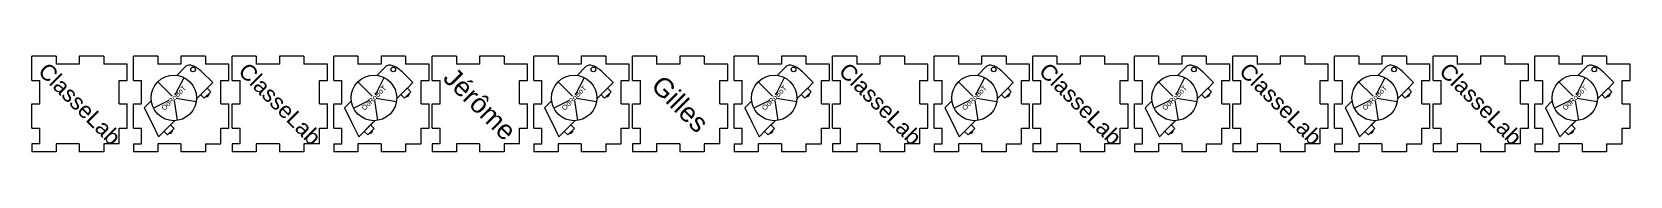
# Model space of a CAD drawing. Header units: millimetres. Extents: x 0 to 503, y 0 to 30.
import ezdxf

# ---------------------------------------------------------------- set-up
doc = ezdxf.new("R2010")
doc.units = ezdxf.units.MM
doc.layers.get('0').update_dxf_attribs({"lineweight": 25, "true_color": 0xffffff})
doc.layers.add('icon', color=3, linetype='Continuous', lineweight=9, true_color=0x00ff00)
doc.layers.add('text', color=4, linetype='Continuous', lineweight=25, true_color=0x00ffff)
doc.styles.add('textstyle0', font='')
doc.styles.add('textstyle1', font='')
doc.styles.add('textstyle10', font='')
doc.styles.add('textstyle11', font='')
doc.styles.add('textstyle12', font='')
doc.styles.add('textstyle13', font='')
doc.styles.add('textstyle14', font='')
doc.styles.add('textstyle15', font='')
doc.styles.add('textstyle2', font='')
doc.styles.add('textstyle3', font='')
doc.styles.add('textstyle4', font='')
doc.styles.add('textstyle5', font='')
doc.styles.add('textstyle6', font='')
doc.styles.add('textstyle7', font='')
doc.styles.add('textstyle8', font='')
doc.styles.add('textstyle9', font='')
doc.styles.get('textstyle0').set_extended_font_data('Arial')
doc.styles.get('textstyle1').set_extended_font_data('Arial')
doc.styles.get('textstyle10').set_extended_font_data('Arial')
doc.styles.get('textstyle11').set_extended_font_data('Arial')
doc.styles.get('textstyle12').set_extended_font_data('Arial')
doc.styles.get('textstyle13').set_extended_font_data('Arial')
doc.styles.get('textstyle14').set_extended_font_data('Arial')
doc.styles.get('textstyle15').set_extended_font_data('Arial')
doc.styles.get('textstyle2').set_extended_font_data('Arial')
doc.styles.get('textstyle3').set_extended_font_data('Arial')
doc.styles.get('textstyle4').set_extended_font_data('Arial')
doc.styles.get('textstyle5').set_extended_font_data('Arial')
doc.styles.get('textstyle6').set_extended_font_data('Arial')
doc.styles.get('textstyle7').set_extended_font_data('Arial')
doc.styles.get('textstyle8').set_extended_font_data('Arial')
doc.styles.get('textstyle9').set_extended_font_data('Arial')

msp = doc.modelspace()

# ---------------------------------------------------------------- linework, layer by layer
at = {"lineweight": 13}
for p, q in [((7.6, 30), (0, 30)), ((0, 22.4), (0, 30)), ((7.6, 30), (7.6, 27.5)), ((14.9, 27.5), (7.6, 27.5)), ((22.6, 30), (14.9, 30)), ((14.9, 30), (14.9, 27.5)), ((22.6, 30), (22.6, 27.5)), ((30, 27.5), (22.6, 27.5)), ((30, 22.4), (30, 27.5)), ((39.6, 30), (32, 30)), ((32, 22.4), (32, 30)), ((39.6, 30), (39.6, 27.5)), ((46.9, 27.5), (39.6, 27.5)), ((54.6, 30), (46.9, 30)), ((46.9, 30), (46.9, 27.5)), ((54.6, 30), (54.6, 27.5)), ((62, 27.5), (54.6, 27.5)), ((62, 22.4), (62, 27.5)), ((70.6, 30), (63, 30)), ((63, 22.4), (63, 30)), ((70.6, 30), (70.6, 27.5)), ((77.9, 27.5), (70.6, 27.5)), ((85.6, 30), (77.9, 30)), ((77.9, 30), (77.9, 27.5)), ((85.6, 30), (85.6, 27.5)), ((93, 27.5), (85.6, 27.5)), ((93, 22.4), (93, 27.5)), ((102.6, 30), (95, 30)), ((95, 22.4), (95, 30)), ((102.6, 30), (102.6, 27.5)), ((109.9, 27.5), (102.6, 27.5)), ((117.6, 30), (109.9, 30)), ((109.9, 30), (109.9, 27.5)), ((117.6, 30), (117.6, 27.5)), ((125, 27.5), (117.6, 27.5)), ((125, 22.4), (125, 27.5)), ((133.6, 30), (126, 30)), ((126, 22.4), (126, 30)), ((133.6, 30), (133.6, 27.5)), ((140.9, 27.5), (133.6, 27.5)), ((148.6, 30), (140.9, 30)), ((140.9, 30), (140.9, 27.5)), ((148.6, 30), (148.6, 27.5)), ((156, 27.5), (148.6, 27.5)), ((156, 22.4), (156, 27.5)), ((165.6, 30), (158, 30)), ((158, 22.4), (158, 30)), ((165.6, 30), (165.6, 27.5)), ((172.9, 27.5), (165.6, 27.5)), ((180.6, 30), (172.9, 30)), ((172.9, 30), (172.9, 27.5)), ((180.6, 30), (180.6, 27.5)), ((188, 27.5), (180.6, 27.5)), ((188, 22.4), (188, 27.5)), ((196.6, 30), (189, 30)), ((189, 22.4), (189, 30)), ((196.6, 30), (196.6, 27.5)), ((203.9, 27.5), (196.6, 27.5)), ((211.6, 30), (203.9, 30)), ((203.9, 30), (203.9, 27.5)), ((211.6, 30), (211.6, 27.5)), ((219, 27.5), (211.6, 27.5)), ((219, 22.4), (219, 27.5)), ((228.6, 30), (221, 30)), ((221, 22.4), (221, 30)), ((228.6, 30), (228.6, 27.5)), ((235.9, 27.5), (228.6, 27.5)), ((243.6, 30), (235.9, 30)), ((235.9, 30), (235.9, 27.5)), ((243.6, 30), (243.6, 27.5)), ((251, 27.5), (243.6, 27.5)), ((251, 22.4), (251, 27.5)), ((259.6, 30), (252, 30)), ((252, 22.4), (252, 30)), ((259.6, 30), (259.6, 27.5)), ((266.9, 27.5), (259.6, 27.5)), ((274.6, 30), (266.9, 30)), ((266.9, 30), (266.9, 27.5)), ((274.6, 30), (274.6, 27.5)), ((282, 27.5), (274.6, 27.5)), ((282, 22.4), (282, 27.5)), ((291.6, 30), (284, 30)), ((284, 22.4), (284, 30)), ((291.6, 30), (291.6, 27.5)), ((298.9, 27.5), (291.6, 27.5)), ((306.6, 30), (298.9, 30)), ((298.9, 30), (298.9, 27.5)), ((306.6, 30), (306.6, 27.5)), ((314, 27.5), (306.6, 27.5)), ((314, 22.4), (314, 27.5)), ((322.6, 30), (315, 30)), ((315, 22.4), (315, 30)), ((322.6, 30), (322.6, 27.5)), ((329.9, 27.5), (322.6, 27.5)), ((337.6, 30), (329.9, 30)), ((329.9, 30), (329.9, 27.5)), ((337.6, 30), (337.6, 27.5)), ((345, 27.5), (337.6, 27.5)), ((345, 22.4), (345, 27.5)), ((354.6, 30), (347, 30)), ((347, 22.4), (347, 30)), ((354.6, 30), (354.6, 27.5)), ((361.9, 27.5), (354.6, 27.5)), ((369.6, 30), (361.9, 30)), ((361.9, 30), (361.9, 27.5)), ((369.6, 30), (369.6, 27.5)), ((377, 27.5), (369.6, 27.5)), ((377, 22.4), (377, 27.5)), ((385.6, 30), (378, 30)), ((378, 22.4), (378, 30)), ((385.6, 30), (385.6, 27.5)), ((392.9, 27.5), (385.6, 27.5)), ((400.6, 30), (392.9, 30)), ((392.9, 30), (392.9, 27.5)), ((400.6, 30), (400.6, 27.5)), ((408, 27.5), (400.6, 27.5)), ((408, 22.4), (408, 27.5)), ((417.6, 30), (410, 30)), ((410, 22.4), (410, 30)), ((417.6, 30), (417.6, 27.5)), ((424.9, 27.5), (417.6, 27.5)), ((432.6, 30), (424.9, 30)), ((424.9, 30), (424.9, 27.5)), ((432.6, 30), (432.6, 27.5)), ((440, 27.5), (432.6, 27.5)), ((440, 22.4), (440, 27.5)), ((448.6, 30), (441, 30)), ((441, 22.4), (441, 30)), ((448.6, 30), (448.6, 27.5)), ((455.9, 27.5), (448.6, 27.5)), ((463.6, 30), (455.9, 30)), ((455.9, 30), (455.9, 27.5)), ((463.6, 30), (463.6, 27.5)), ((471, 27.5), (463.6, 27.5)), ((471, 22.4), (471, 27.5)), ((480.6, 30), (473, 30)), ((473, 22.4), (473, 30)), ((480.6, 30), (480.6, 27.5)), ((487.9, 27.5), (480.6, 27.5)), ((495.6, 30), (487.9, 30)), ((487.9, 30), (487.9, 27.5)), ((495.6, 30), (495.6, 27.5)), ((503, 27.5), (495.6, 27.5)), ((503, 22.4), (503, 27.5)), ((0, 22.4), (2.5, 22.4)), ((2.5, 15.1), (2.5, 22.4)), ((27.5, 15.1), (27.5, 22.4)), ((27.5, 22.4), (30, 22.4)), ((32, 22.4), (34.5, 22.4)), ((34.5, 15.1), (34.5, 22.4)), ((59.5, 15.1), (59.5, 22.4)), ((59.5, 22.4), (62, 22.4)), ((63, 22.4), (65.5, 22.4)), ((65.5, 15.1), (65.5, 22.4)), ((90.5, 15.1), (90.5, 22.4)), ((90.5, 22.4), (93, 22.4)), ((95, 22.4), (97.5, 22.4)), ((97.5, 15.1), (97.5, 22.4)), ((122.5, 15.1), (122.5, 22.4)), ((122.5, 22.4), (125, 22.4)), ((126, 22.4), (128.5, 22.4)), ((128.5, 15.1), (128.5, 22.4)), ((153.5, 15.1), (153.5, 22.4)), ((153.5, 22.4), (156, 22.4)), ((158, 22.4), (160.5, 22.4)), ((160.5, 15.1), (160.5, 22.4)), ((185.5, 15.1), (185.5, 22.4)), ((185.5, 22.4), (188, 22.4)), ((189, 22.4), (191.5, 22.4)), ((191.5, 15.1), (191.5, 22.4)), ((216.5, 15.1), (216.5, 22.4)), ((216.5, 22.4), (219, 22.4)), ((221, 22.4), (223.5, 22.4)), ((223.5, 15.1), (223.5, 22.4)), ((248.5, 15.1), (248.5, 22.4)), ((248.5, 22.4), (251, 22.4)), ((252, 22.4), (254.5, 22.4)), ((254.5, 15.1), (254.5, 22.4)), ((279.5, 15.1), (279.5, 22.4)), ((279.5, 22.4), (282, 22.4)), ((284, 22.4), (286.5, 22.4)), ((286.5, 15.1), (286.5, 22.4)), ((311.5, 15.1), (311.5, 22.4)), ((311.5, 22.4), (314, 22.4)), ((315, 22.4), (317.5, 22.4)), ((317.5, 15.1), (317.5, 22.4)), ((342.5, 15.1), (342.5, 22.4)), ((342.5, 22.4), (345, 22.4)), ((347, 22.4), (349.5, 22.4)), ((349.5, 15.1), (349.5, 22.4)), ((374.5, 15.1), (374.5, 22.4)), ((374.5, 22.4), (377, 22.4)), ((378, 22.4), (380.5, 22.4)), ((380.5, 15.1), (380.5, 22.4)), ((405.5, 15.1), (405.5, 22.4)), ((405.5, 22.4), (408, 22.4)), ((410, 22.4), (412.5, 22.4)), ((412.5, 15.1), (412.5, 22.4)), ((437.5, 15.1), (437.5, 22.4)), ((437.5, 22.4), (440, 22.4)), ((441, 22.4), (443.5, 22.4)), ((443.5, 15.1), (443.5, 22.4)), ((468.5, 15.1), (468.5, 22.4)), ((468.5, 22.4), (471, 22.4)), ((473, 22.4), (475.5, 22.4)), ((475.5, 15.1), (475.5, 22.4)), ((500.5, 15.1), (500.5, 22.4)), ((500.5, 22.4), (503, 22.4)), ((0, 7.4), (0, 15.1)), ((0, 15.1), (2.5, 15.1)), ((27.5, 15.1), (30, 15.1)), ((30, 7.4), (30, 15.1)), ((32, 7.4), (32, 15.1)), ((32, 15.1), (34.5, 15.1)), ((59.5, 15.1), (62, 15.1)), ((62, 7.4), (62, 15.1)), ((63, 7.4), (63, 15.1)), ((63, 15.1), (65.5, 15.1)), ((90.5, 15.1), (93, 15.1)), ((93, 7.4), (93, 15.1)), ((95, 7.4), (95, 15.1)), ((95, 15.1), (97.5, 15.1)), ((122.5, 15.1), (125, 15.1)), ((125, 7.4), (125, 15.1)), ((126, 7.4), (126, 15.1)), ((126, 15.1), (128.5, 15.1)), ((153.5, 15.1), (156, 15.1)), ((156, 7.4), (156, 15.1)), ((158, 7.4), (158, 15.1)), ((158, 15.1), (160.5, 15.1)), ((185.5, 15.1), (188, 15.1)), ((188, 7.4), (188, 15.1)), ((189, 7.4), (189, 15.1)), ((189, 15.1), (191.5, 15.1)), ((216.5, 15.1), (219, 15.1)), ((219, 7.4), (219, 15.1)), ((221, 7.4), (221, 15.1)), ((221, 15.1), (223.5, 15.1)), ((248.5, 15.1), (251, 15.1)), ((251, 7.4), (251, 15.1)), ((252, 7.4), (252, 15.1)), ((252, 15.1), (254.5, 15.1)), ((279.5, 15.1), (282, 15.1)), ((282, 7.4), (282, 15.1)), ((284, 7.4), (284, 15.1)), ((284, 15.1), (286.5, 15.1)), ((311.5, 15.1), (314, 15.1)), ((314, 7.4), (314, 15.1)), ((315, 7.4), (315, 15.1)), ((315, 15.1), (317.5, 15.1)), ((342.5, 15.1), (345, 15.1)), ((345, 7.4), (345, 15.1)), ((347, 7.4), (347, 15.1)), ((347, 15.1), (349.5, 15.1)), ((374.5, 15.1), (377, 15.1)), ((377, 7.4), (377, 15.1)), ((378, 7.4), (378, 15.1)), ((378, 15.1), (380.5, 15.1)), ((405.5, 15.1), (408, 15.1)), ((408, 7.4), (408, 15.1)), ((410, 7.4), (410, 15.1)), ((410, 15.1), (412.5, 15.1)), ((437.5, 15.1), (440, 15.1)), ((440, 7.4), (440, 15.1)), ((441, 7.4), (441, 15.1)), ((441, 15.1), (443.5, 15.1)), ((468.5, 15.1), (471, 15.1)), ((471, 7.4), (471, 15.1)), ((473, 7.4), (473, 15.1)), ((473, 15.1), (475.5, 15.1)), ((500.5, 15.1), (503, 15.1)), ((503, 7.4), (503, 15.1)), ((0, 7.4), (2.5, 7.4)), ((2.5, 2.5), (2.5, 7.4)), ((27.5, 2.5), (27.5, 7.4)), ((27.5, 7.4), (30, 7.4)), ((32, 7.4), (34.5, 7.4)), ((34.5, 2.5), (34.5, 7.4)), ((59.5, 2.5), (59.5, 7.4)), ((59.5, 7.4), (62, 7.4)), ((63, 7.4), (65.5, 7.4)), ((65.5, 2.5), (65.5, 7.4)), ((90.5, 2.5), (90.5, 7.4)), ((90.5, 7.4), (93, 7.4)), ((95, 7.4), (97.5, 7.4)), ((97.5, 2.5), (97.5, 7.4)), ((122.5, 2.5), (122.5, 7.4)), ((122.5, 7.4), (125, 7.4)), ((126, 7.4), (128.5, 7.4)), ((128.5, 2.5), (128.5, 7.4)), ((153.5, 2.5), (153.5, 7.4)), ((153.5, 7.4), (156, 7.4)), ((158, 7.4), (160.5, 7.4)), ((160.5, 2.5), (160.5, 7.4)), ((185.5, 2.5), (185.5, 7.4)), ((185.5, 7.4), (188, 7.4)), ((189, 7.4), (191.5, 7.4)), ((191.5, 2.5), (191.5, 7.4)), ((216.5, 2.5), (216.5, 7.4)), ((216.5, 7.4), (219, 7.4)), ((221, 7.4), (223.5, 7.4)), ((223.5, 2.5), (223.5, 7.4)), ((248.5, 2.5), (248.5, 7.4)), ((248.5, 7.4), (251, 7.4)), ((252, 7.4), (254.5, 7.4)), ((254.5, 2.5), (254.5, 7.4)), ((279.5, 2.5), (279.5, 7.4)), ((279.5, 7.4), (282, 7.4)), ((284, 7.4), (286.5, 7.4)), ((286.5, 2.5), (286.5, 7.4)), ((311.5, 2.5), (311.5, 7.4)), ((311.5, 7.4), (314, 7.4)), ((315, 7.4), (317.5, 7.4)), ((317.5, 2.5), (317.5, 7.4)), ((342.5, 2.5), (342.5, 7.4)), ((342.5, 7.4), (345, 7.4)), ((347, 7.4), (349.5, 7.4)), ((349.5, 2.5), (349.5, 7.4)), ((374.5, 2.5), (374.5, 7.4)), ((374.5, 7.4), (377, 7.4)), ((378, 7.4), (380.5, 7.4)), ((380.5, 2.5), (380.5, 7.4)), ((405.5, 2.5), (405.5, 7.4)), ((405.5, 7.4), (408, 7.4)), ((410, 7.4), (412.5, 7.4)), ((412.5, 2.5), (412.5, 7.4)), ((437.5, 2.5), (437.5, 7.4)), ((437.5, 7.4), (440, 7.4)), ((441, 7.4), (443.5, 7.4)), ((443.5, 2.5), (443.5, 7.4)), ((468.5, 2.5), (468.5, 7.4)), ((468.5, 7.4), (471, 7.4)), ((473, 7.4), (475.5, 7.4)), ((475.5, 2.5), (475.5, 7.4)), ((500.5, 2.5), (500.5, 7.4)), ((500.5, 7.4), (503, 7.4)), ((2.5, 2.5), (0, 2.5)), ((0, 2.5), (0, 0)), ((7.6, 0), (0, 0)), ((14.9, 2.5), (7.6, 2.5)), ((7.6, 2.5), (7.6, 0)), ((14.9, 2.5), (14.9, 0)), ((22.6, 0), (14.9, 0)), ((27.5, 2.5), (22.6, 2.5)), ((22.6, 2.5), (22.6, 0)), ((32, 2.5), (34.5, 2.5)), ((32, 2.5), (32, 0)), ((39.6, 0), (32, 0)), ((46.9, 2.5), (39.6, 2.5)), ((39.6, 2.5), (39.6, 0)), ((46.9, 2.5), (46.9, 0)), ((54.6, 0), (46.9, 0)), ((54.6, 2.5), (54.6, 0)), ((54.6, 2.5), (59.5, 2.5)), ((65.5, 2.5), (63, 2.5)), ((63, 2.5), (63, 0)), ((70.6, 0), (63, 0)), ((77.9, 2.5), (70.6, 2.5)), ((70.6, 2.5), (70.6, 0)), ((77.9, 2.5), (77.9, 0)), ((85.6, 0), (77.9, 0)), ((90.5, 2.5), (85.6, 2.5)), ((85.6, 2.5), (85.6, 0)), ((95, 2.5), (97.5, 2.5)), ((95, 2.5), (95, 0)), ((102.6, 0), (95, 0)), ((109.9, 2.5), (102.6, 2.5)), ((102.6, 2.5), (102.6, 0)), ((109.9, 2.5), (109.9, 0)), ((117.6, 0), (109.9, 0)), ((117.6, 2.5), (117.6, 0)), ((117.6, 2.5), (122.5, 2.5)), ((128.5, 2.5), (126, 2.5)), ((126, 2.5), (126, 0)), ((133.6, 0), (126, 0)), ((140.9, 2.5), (133.6, 2.5)), ((133.6, 2.5), (133.6, 0)), ((140.9, 2.5), (140.9, 0)), ((148.6, 0), (140.9, 0)), ((153.5, 2.5), (148.6, 2.5)), ((148.6, 2.5), (148.6, 0)), ((158, 2.5), (160.5, 2.5)), ((158, 2.5), (158, 0)), ((165.6, 0), (158, 0)), ((172.9, 2.5), (165.6, 2.5)), ((165.6, 2.5), (165.6, 0)), ((172.9, 2.5), (172.9, 0)), ((180.6, 0), (172.9, 0)), ((180.6, 2.5), (180.6, 0)), ((180.6, 2.5), (185.5, 2.5)), ((191.5, 2.5), (189, 2.5)), ((189, 2.5), (189, 0)), ((196.6, 0), (189, 0)), ((203.9, 2.5), (196.6, 2.5)), ((196.6, 2.5), (196.6, 0)), ((203.9, 2.5), (203.9, 0)), ((211.6, 0), (203.9, 0)), ((216.5, 2.5), (211.6, 2.5)), ((211.6, 2.5), (211.6, 0)), ((221, 2.5), (223.5, 2.5)), ((221, 2.5), (221, 0)), ((228.6, 0), (221, 0)), ((235.9, 2.5), (228.6, 2.5)), ((228.6, 2.5), (228.6, 0)), ((235.9, 2.5), (235.9, 0)), ((243.6, 0), (235.9, 0)), ((243.6, 2.5), (243.6, 0)), ((243.6, 2.5), (248.5, 2.5)), ((254.5, 2.5), (252, 2.5)), ((252, 2.5), (252, 0)), ((259.6, 0), (252, 0)), ((266.9, 2.5), (259.6, 2.5)), ((259.6, 2.5), (259.6, 0)), ((266.9, 2.5), (266.9, 0)), ((274.6, 0), (266.9, 0)), ((279.5, 2.5), (274.6, 2.5)), ((274.6, 2.5), (274.6, 0)), ((284, 2.5), (286.5, 2.5)), ((284, 2.5), (284, 0)), ((291.6, 0), (284, 0)), ((298.9, 2.5), (291.6, 2.5)), ((291.6, 2.5), (291.6, 0)), ((298.9, 2.5), (298.9, 0)), ((306.6, 0), (298.9, 0)), ((306.6, 2.5), (306.6, 0)), ((306.6, 2.5), (311.5, 2.5)), ((317.5, 2.5), (315, 2.5)), ((315, 2.5), (315, 0)), ((322.6, 0), (315, 0)), ((329.9, 2.5), (322.6, 2.5)), ((322.6, 2.5), (322.6, 0)), ((329.9, 2.5), (329.9, 0)), ((337.6, 0), (329.9, 0)), ((342.5, 2.5), (337.6, 2.5)), ((337.6, 2.5), (337.6, 0)), ((347, 2.5), (349.5, 2.5)), ((347, 2.5), (347, 0)), ((354.6, 0), (347, 0)), ((361.9, 2.5), (354.6, 2.5)), ((354.6, 2.5), (354.6, 0)), ((361.9, 2.5), (361.9, 0)), ((369.6, 0), (361.9, 0)), ((369.6, 2.5), (369.6, 0)), ((369.6, 2.5), (374.5, 2.5)), ((380.5, 2.5), (378, 2.5)), ((378, 2.5), (378, 0)), ((385.6, 0), (378, 0)), ((392.9, 2.5), (385.6, 2.5)), ((385.6, 2.5), (385.6, 0)), ((392.9, 2.5), (392.9, 0)), ((400.6, 0), (392.9, 0)), ((405.5, 2.5), (400.6, 2.5)), ((400.6, 2.5), (400.6, 0)), ((410, 2.5), (412.5, 2.5)), ((410, 2.5), (410, 0)), ((417.6, 0), (410, 0)), ((424.9, 2.5), (417.6, 2.5)), ((417.6, 2.5), (417.6, 0)), ((424.9, 2.5), (424.9, 0)), ((432.6, 0), (424.9, 0)), ((432.6, 2.5), (432.6, 0)), ((432.6, 2.5), (437.5, 2.5)), ((443.5, 2.5), (441, 2.5)), ((441, 2.5), (441, 0)), ((448.6, 0), (441, 0)), ((455.9, 2.5), (448.6, 2.5)), ((448.6, 2.5), (448.6, 0)), ((455.9, 2.5), (455.9, 0)), ((463.6, 0), (455.9, 0)), ((468.5, 2.5), (463.6, 2.5)), ((463.6, 2.5), (463.6, 0)), ((473, 2.5), (475.5, 2.5)), ((473, 2.5), (473, 0)), ((480.6, 0), (473, 0)), ((487.9, 2.5), (480.6, 2.5)), ((480.6, 2.5), (480.6, 0)), ((487.9, 2.5), (487.9, 0)), ((495.6, 0), (487.9, 0)), ((495.6, 2.5), (495.6, 0)), ((495.6, 2.5), (500.5, 2.5))]:
    msp.add_line(p, q, dxfattribs=at)
at = {"lineweight": 9}
for p, q in [((48.35, 26.76), (48.35, 26.76)), ((174.35, 26.76), (174.35, 26.76)), ((300.35, 26.76), (300.35, 26.76)), ((426.35, 26.76), (426.35, 26.76))]:
    msp.add_line(p, q, dxfattribs=at)
at = {"layer": 'icon', "lineweight": 9}
for p, q in [((48.35, 26.76), (45.58, 24)), ((111.35, 26.76), (108.58, 24)), ((111.35, 26.76), (111.35, 26.76)), ((174.35, 26.76), (171.58, 24)), ((237.35, 26.76), (234.58, 24)), ((237.35, 26.76), (237.35, 26.76)), ((300.35, 26.76), (297.58, 24)), ((363.35, 26.76), (360.58, 24)), ((363.35, 26.76), (363.35, 26.76)), ((426.35, 26.76), (423.58, 24)), ((489.35, 26.76), (486.58, 24)), ((489.35, 26.76), (489.35, 26.76)), ((44.11, 17.43), (39.58, 21.96)), ((45.11, 17.84), (47.88, 23.28)), ((56.89, 21.73), (53.5, 25.12)), ((55.19, 20.03), (56.89, 21.73)), ((107.11, 17.43), (102.58, 21.96)), ((108.11, 17.84), (110.88, 23.28)), ((119.89, 21.73), (116.5, 25.12)), ((118.19, 20.03), (119.89, 21.73)), ((170.11, 17.43), (165.58, 21.96)), ((171.11, 17.84), (173.88, 23.28)), ((182.89, 21.73), (179.5, 25.12)), ((181.19, 20.03), (182.89, 21.73)), ((233.11, 17.43), (228.58, 21.96)), ((234.11, 17.84), (236.88, 23.28)), ((245.89, 21.73), (242.5, 25.12)), ((244.19, 20.03), (245.89, 21.73)), ((296.11, 17.43), (291.58, 21.96)), ((297.11, 17.84), (299.88, 23.28)), ((308.89, 21.73), (305.5, 25.12)), ((307.19, 20.03), (308.89, 21.73)), ((359.11, 17.43), (354.58, 21.96)), ((360.11, 17.84), (362.88, 23.28)), ((371.89, 21.73), (368.5, 25.12)), ((370.19, 20.03), (371.89, 21.73)), ((422.11, 17.43), (417.58, 21.96)), ((423.11, 17.84), (425.88, 23.28)), ((434.89, 21.73), (431.5, 25.12)), ((433.19, 20.03), (434.89, 21.73)), ((485.11, 17.43), (480.58, 21.96)), ((486.11, 17.84), (488.88, 23.28)), ((497.89, 21.73), (494.5, 25.12)), ((496.19, 20.03), (497.89, 21.73)), ((37.54, 15.96), (35.34, 13.76)), ((43.11, 16.13), (38.26, 13.66)), ((44.77, 16.06), (45.75, 9.84)), ((45.38, 16.79), (51.7, 15.78)), ((51.79, 16.63), (55.14, 19.98)), ((53.1, 17.94), (54.22, 16.82)), ((54.22, 16.82), (56.26, 18.86)), ((55.14, 19.98), (55.14, 19.98)), ((56.26, 18.86), (55.14, 19.98)), ((100.54, 15.96), (98.34, 13.76)), ((106.11, 16.13), (101.26, 13.66)), ((107.77, 16.06), (108.75, 9.84)), ((108.38, 16.79), (114.7, 15.78)), ((114.79, 16.63), (118.14, 19.98)), ((116.1, 17.94), (117.22, 16.82)), ((117.22, 16.82), (119.26, 18.86)), ((118.14, 19.98), (118.14, 19.98)), ((119.26, 18.86), (118.14, 19.98)), ((163.54, 15.96), (161.34, 13.76)), ((169.11, 16.13), (164.26, 13.66)), ((170.77, 16.06), (171.75, 9.84)), ((171.38, 16.79), (177.7, 15.78)), ((177.79, 16.63), (181.14, 19.98)), ((179.1, 17.94), (180.22, 16.82)), ((180.22, 16.82), (182.26, 18.86)), ((181.14, 19.98), (181.14, 19.98)), ((182.26, 18.86), (181.14, 19.98)), ((226.54, 15.96), (224.34, 13.76)), ((232.11, 16.13), (227.26, 13.66)), ((233.77, 16.06), (234.75, 9.84)), ((234.38, 16.79), (240.7, 15.78)), ((240.79, 16.63), (244.14, 19.98)), ((242.1, 17.94), (243.22, 16.82)), ((243.22, 16.82), (245.26, 18.86)), ((244.14, 19.98), (244.14, 19.98)), ((245.26, 18.86), (244.14, 19.98)), ((289.54, 15.96), (287.34, 13.76)), ((295.11, 16.13), (290.26, 13.66)), ((296.77, 16.06), (297.75, 9.84)), ((297.38, 16.79), (303.7, 15.78)), ((303.79, 16.63), (307.14, 19.98)), ((305.1, 17.94), (306.22, 16.82)), ((306.22, 16.82), (308.26, 18.86)), ((307.14, 19.98), (307.14, 19.98)), ((308.26, 18.86), (307.14, 19.98)), ((352.54, 15.96), (350.34, 13.76)), ((358.11, 16.13), (353.26, 13.66)), ((359.77, 16.06), (360.75, 9.84)), ((360.38, 16.79), (366.7, 15.78)), ((366.79, 16.63), (370.14, 19.98)), ((368.1, 17.94), (369.22, 16.82)), ((369.22, 16.82), (371.26, 18.86)), ((370.14, 19.98), (370.14, 19.98)), ((371.26, 18.86), (370.14, 19.98)), ((415.54, 15.96), (413.34, 13.76)), ((421.11, 16.13), (416.26, 13.66)), ((422.77, 16.06), (423.75, 9.84)), ((423.38, 16.79), (429.7, 15.78)), ((429.79, 16.63), (433.14, 19.98)), ((431.1, 17.94), (432.22, 16.82)), ((432.22, 16.82), (434.26, 18.86)), ((433.14, 19.98), (433.14, 19.98)), ((434.26, 18.86), (433.14, 19.98)), ((478.54, 15.96), (476.34, 13.76)), ((484.11, 16.13), (479.26, 13.66)), ((485.77, 16.06), (486.75, 9.84)), ((486.38, 16.79), (492.7, 15.78)), ((492.79, 16.63), (496.14, 19.98)), ((494.1, 17.94), (495.22, 16.82)), ((495.22, 16.82), (497.26, 18.86)), ((496.14, 19.98), (496.14, 19.98)), ((497.26, 18.86), (496.14, 19.98)), ((35.36, 13.77), (37.62, 9.24)), ((98.36, 13.77), (100.62, 9.24)), ((161.36, 13.77), (163.62, 9.24)), ((224.36, 13.77), (226.62, 9.24)), ((287.36, 13.77), (289.62, 9.24)), ((350.36, 13.77), (352.62, 9.24)), ((413.36, 13.77), (415.62, 9.24)), ((476.36, 13.77), (478.62, 9.24)), ((37.62, 9.24), (39.88, 4.72)), ((39.88, 4.72), (42.14, 6.98)), ((41.56, 6.4), (42.68, 5.28)), ((42.13, 6.97), (44.91, 9.75)), ((42.14, 6.98), (44.41, 9.24)), ((42.68, 5.28), (44.72, 7.32)), ((44.72, 7.32), (43.6, 8.44)), ((100.62, 9.24), (102.88, 4.72)), ((102.88, 4.72), (105.14, 6.98)), ((104.56, 6.4), (105.68, 5.28)), ((105.13, 6.97), (107.91, 9.75)), ((105.14, 6.98), (107.41, 9.24)), ((105.68, 5.28), (107.72, 7.32)), ((107.72, 7.32), (106.6, 8.44)), ((163.62, 9.24), (165.88, 4.72)), ((165.88, 4.72), (168.14, 6.98)), ((167.56, 6.4), (168.68, 5.28)), ((168.13, 6.97), (170.91, 9.75)), ((168.14, 6.98), (170.41, 9.24)), ((168.68, 5.28), (170.72, 7.32)), ((170.72, 7.32), (169.6, 8.44)), ((226.62, 9.24), (228.88, 4.72)), ((228.88, 4.72), (231.14, 6.98)), ((230.56, 6.4), (231.68, 5.28)), ((231.13, 6.97), (233.91, 9.75)), ((231.14, 6.98), (233.41, 9.24)), ((231.68, 5.28), (233.72, 7.32)), ((233.72, 7.32), (232.6, 8.44)), ((289.62, 9.24), (291.88, 4.72)), ((291.88, 4.72), (294.14, 6.98)), ((293.56, 6.4), (294.68, 5.28)), ((294.13, 6.97), (296.91, 9.75)), ((294.14, 6.98), (296.41, 9.24)), ((294.68, 5.28), (296.72, 7.32)), ((296.72, 7.32), (295.6, 8.44)), ((352.62, 9.24), (354.88, 4.72)), ((354.88, 4.72), (357.14, 6.98)), ((356.56, 6.4), (357.68, 5.28)), ((357.13, 6.97), (359.91, 9.75)), ((357.14, 6.98), (359.41, 9.24)), ((357.68, 5.28), (359.72, 7.32)), ((359.72, 7.32), (358.6, 8.44)), ((415.62, 9.24), (417.88, 4.72)), ((417.88, 4.72), (420.14, 6.98)), ((419.56, 6.4), (420.68, 5.28)), ((420.13, 6.97), (422.91, 9.75)), ((420.14, 6.98), (422.41, 9.24)), ((420.68, 5.28), (422.72, 7.32)), ((422.72, 7.32), (421.6, 8.44)), ((478.62, 9.24), (480.88, 4.72)), ((480.88, 4.72), (483.14, 6.98)), ((482.56, 6.4), (483.68, 5.28)), ((483.13, 6.97), (485.91, 9.75)), ((483.14, 6.98), (485.41, 9.24)), ((483.68, 5.28), (485.72, 7.32)), ((485.72, 7.32), (484.6, 8.44))]:
    msp.add_line(p, q, dxfattribs=at)
for centre in [(50.72, 25.88), (113.72, 25.88), (176.72, 25.88), (239.72, 25.88), (302.72, 25.88), (365.72, 25.88), (428.72, 25.88), (491.72, 25.88)]:
    msp.add_circle(centre, 0.747, dxfattribs=at)
for centre in [(54.68, 18.4), (117.68, 18.4), (180.68, 18.4), (243.68, 18.4), (306.68, 18.4), (369.68, 18.4), (432.68, 18.4), (495.68, 18.4)]:
    msp.add_arc(centre, 1.14, 269.2629, 0.7371, dxfattribs=at)
for centre, major_axis, ratio, start_param, end_param in [((51.8, 23.42), (3.39, -3.39), 0.5, 1.570796, 3.173757), ((114.8, 23.42), (3.39, -3.39), 0.5, 1.570796, 3.173757), ((177.8, 23.42), (3.39, -3.39), 0.5, 1.570796, 3.173757), ((240.8, 23.42), (3.39, -3.39), 0.5, 1.570796, 3.173757), ((303.8, 23.42), (3.39, -3.39), 0.5, 1.570796, 3.173757), ((366.8, 23.42), (3.39, -3.39), 0.5, 1.570796, 3.173757), ((429.8, 23.42), (3.39, -3.39), 0.5, 1.570796, 3.173757), ((492.8, 23.42), (3.39, -3.39), 0.5, 1.570796, 3.173757), ((51.8, 23.42), (3.39, -3.39), 0.5, 6.251021, 0), ((114.8, 23.42), (3.39, -3.39), 0.5, 6.251021, 0), ((177.8, 23.42), (3.39, -3.39), 0.5, 6.251021, 0), ((240.8, 23.42), (3.39, -3.39), 0.5, 6.251021, 0), ((303.8, 23.42), (3.39, -3.39), 0.5, 6.251021, 0), ((366.8, 23.42), (3.39, -3.39), 0.5, 6.251021, 0), ((429.8, 23.42), (3.39, -3.39), 0.5, 6.251021, 0), ((492.8, 23.42), (3.39, -3.39), 0.5, 6.251021, 0), ((43.14, 6.86), (0.805, 0.805), 0.999839, 3.914205, 5.510573), ((106.14, 6.86), (0.805, 0.805), 0.999839, 3.914205, 5.510573), ((169.14, 6.86), (0.805, 0.805), 0.999839, 3.914205, 5.510573), ((232.14, 6.86), (0.805, 0.805), 0.999839, 3.914205, 5.510573), ((295.14, 6.86), (0.805, 0.805), 0.999839, 3.914205, 5.510573), ((358.14, 6.86), (0.805, 0.805), 0.999839, 3.914205, 5.510573), ((421.14, 6.86), (0.805, 0.805), 0.999839, 3.914205, 5.510573), ((484.14, 6.86), (0.805, 0.805), 0.999839, 3.914205, 5.510573)]:
    msp.add_ellipse(centre, major_axis=major_axis, ratio=ratio, start_param=start_param, end_param=end_param, dxfattribs=at)
for centre in [(44.64, 16.9), (107.64, 16.9), (170.64, 16.9), (233.64, 16.9), (296.64, 16.9), (359.64, 16.9), (422.64, 16.9), (485.64, 16.9)]:
    msp.add_ellipse(centre, major_axis=(5.06, -5.06), ratio=1, dxfattribs=at)

# ---------------------------------------------------------------- texts
at = {"layer": 'icon', "lineweight": 9, "char_height": 1.6, "attachment_point": 5, "rotation": 45}
for insert, style in [((44.64, 16.9), 'textstyle8'), ((107.64, 16.9), 'textstyle9'), ((170.64, 16.9), 'textstyle14'), ((233.64, 16.9), 'textstyle15'), ((296.64, 16.9), 'textstyle12'), ((359.64, 16.9), 'textstyle13'), ((422.64, 16.9), 'textstyle10'), ((485.64, 16.9), 'textstyle11')]:
    msp.add_mtext('OoRoBoT', dxfattribs=dict(at, insert=insert, style=style))
at = {"layer": 'text', "attachment_point": 5, "rotation": 315}
for s, insert, char_height, style in [('ClasseLab', (15, 15), 5, 'textstyle0'), ('ClasseLab', (78, 15), 5, 'textstyle1'), ('Jérôme', (141, 15), 6, 'textstyle6'), ('ClasseLab', (267, 15), 5, 'textstyle4'), ('ClasseLab', (330, 15), 5, 'textstyle5'), ('ClasseLab', (393, 15), 5, 'textstyle2'), ('ClasseLab', (456, 15), 5, 'textstyle3'), ('Gilles', (204, 15), 6, 'textstyle7')]:
    msp.add_mtext(s, dxfattribs=dict(at, insert=insert, char_height=char_height, style=style))

doc.saveas('drawing.dxf')
